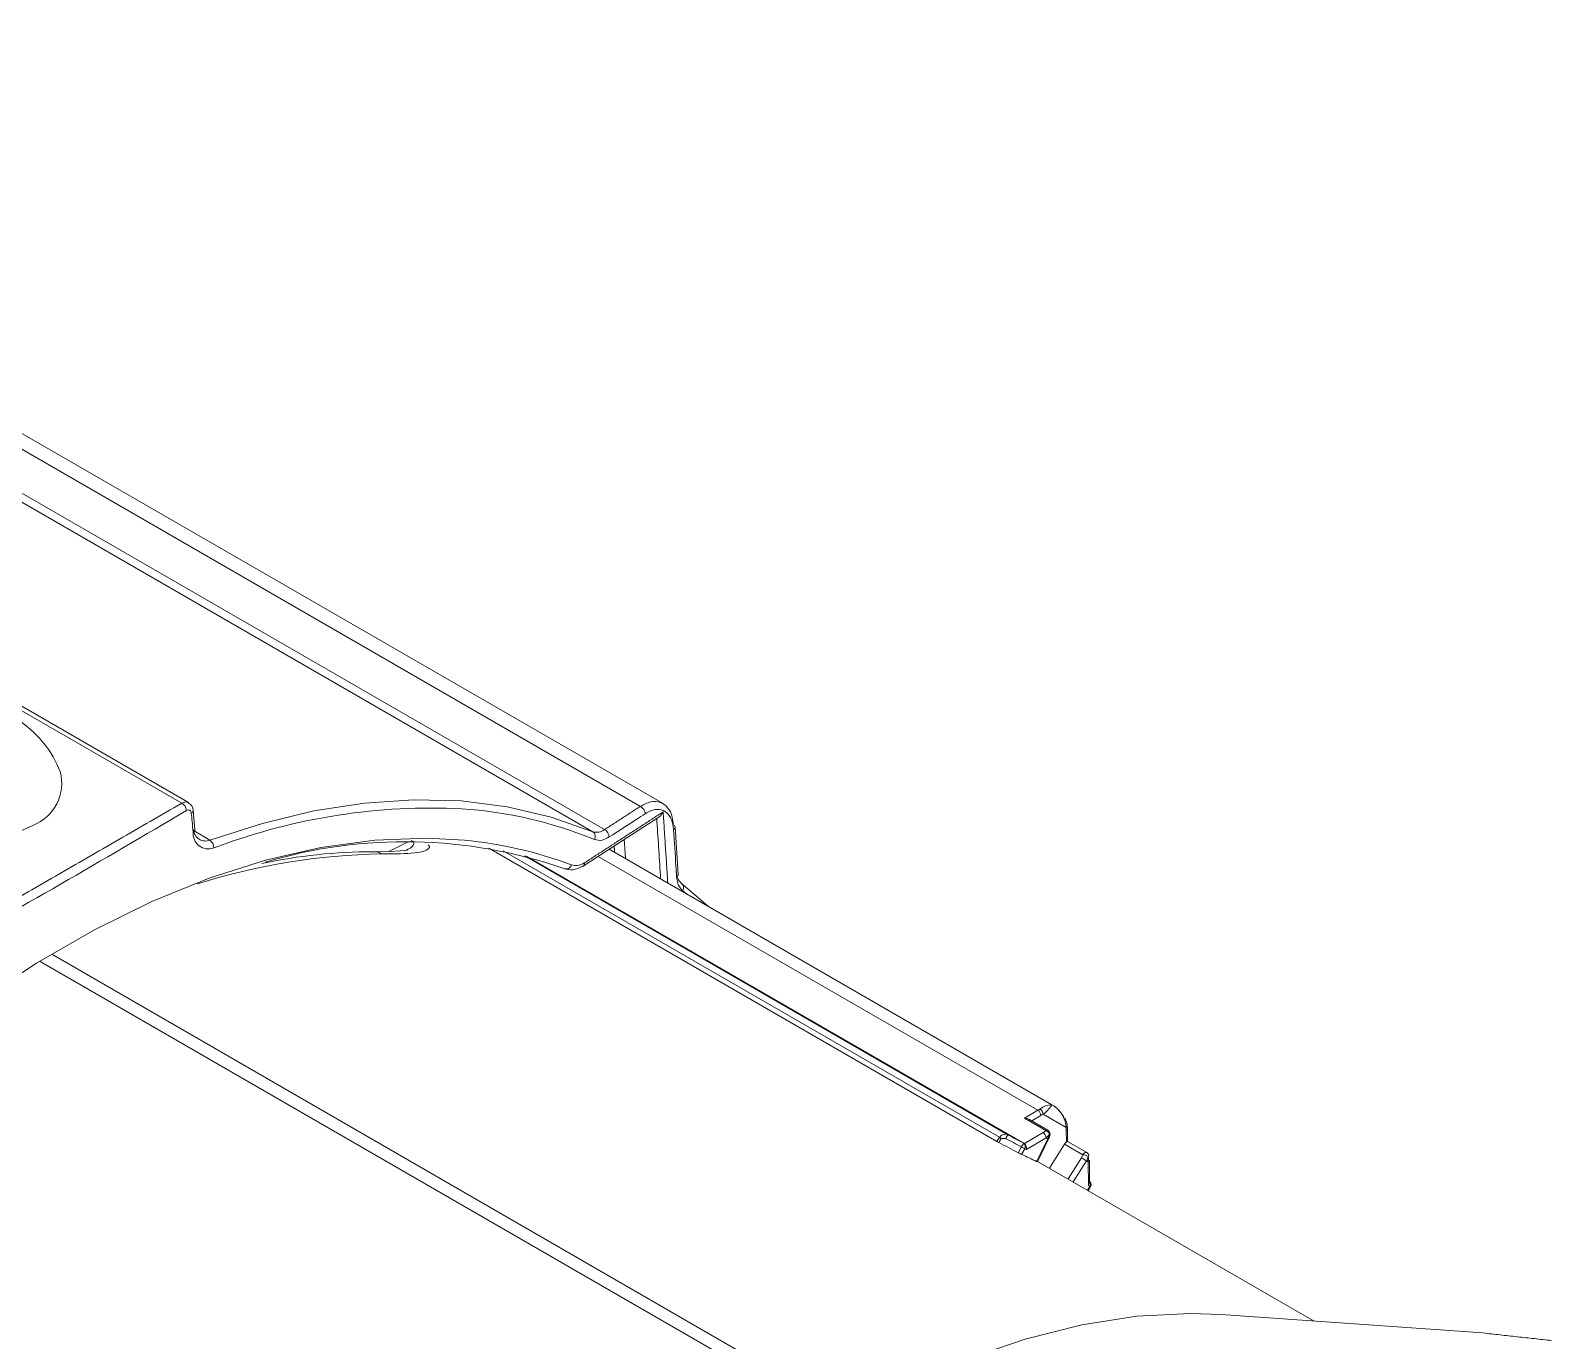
# Model space of a CAD drawing. Extents: x 8 to 113, y 2 to 87.
# Drawn here: x 23.919 to 27.475, y 66.602 to 69.664 of the extents above; entities that cross this region are included whole.
import ezdxf

# ---------------------------------------------------------------- set-up
doc = ezdxf.new("R2010")
doc.units = 0
doc.header["$MEASUREMENT"] = 0
doc.layers.add('OBJECT', color=7, linetype='CONTINUOUS')

msp = doc.modelspace()

# ---------------------------------------------------------------- linework, layer by layer
at = {"layer": 'OBJECT', "linetype": 'Continuous', "lineweight": 15}
for p, q in [((24.2728, 67.858), (21.1439, 69.6642)), ((24.288, 67.8594), (21.1826, 69.6521)), ((25.3975, 67.8568), (22.4738, 69.5446)), ((25.3446, 67.8505), (22.4774, 69.5057)), ((25.2334, 67.7911), (22.4623, 69.3909)), ((22.4909, 69.3951), (25.2608, 67.7961)), ((24.3033, 67.7964), (24.2991, 67.8409)), ((24.3013, 67.7929), (24.3385, 67.7714)), ((25.4327, 67.692), (25.4258, 67.8023)), ((24.359, 67.7574), (24.3473, 67.7533)), ((24.7567, 67.745), (24.802, 67.7676)), ((24.9906, 67.7528), (26.1781, 67.0673)), ((26.1837, 67.0769), (25.0236, 67.7466)), ((26.3063, 67.1529), (25.2718, 67.7502)), ((25.0744, 67.7346), (26.2039, 67.0825)), ((25.0801, 67.733), (26.2423, 67.0621)), ((26.2736, 67.14), (25.2459, 67.7333)), ((25.4329, 67.6925), (25.433, 67.6921)), ((25.4533, 67.6454), (25.4435, 67.6531)), ((23.9413, 67.4882), (25.807, 66.4111)), ((25.8353, 66.4274), (23.969, 67.5048)), ((26.2425, 67.1216), (26.2736, 67.14)), ((26.2922, 67.0929), (26.2425, 67.1216)), ((26.2972, 67.0934), (26.2524, 67.1192)), ((26.2807, 67.128), (26.2593, 67.1152)), ((26.2858, 67.1307), (26.3397, 67.0997)), ((26.3432, 67.067), (26.3429, 67.0979)), ((26.1781, 67.0673), (26.1837, 67.0769)), ((26.1879, 67.0745), (26.1824, 67.065)), ((26.1984, 67.0741), (26.1879, 67.0745)), ((26.2424, 67.0621), (26.2407, 67.0628)), ((26.2423, 67.0621), (26.2859, 67.0879)), ((26.2931, 67.0759), (26.2468, 67.0484)), ((26.2708, 67.0202), (26.2971, 67.0735)), ((26.2725, 67.0195), (26.2989, 67.073)), ((26.2971, 67.0735), (26.2931, 67.0759)), ((26.3404, 67.0654), (26.34, 67.0939)), ((26.388, 67.0411), (26.3432, 67.067)), ((26.2277, 67.0408), (26.2352, 67.0545)), ((26.2432, 67.0501), (26.2358, 67.0368)), ((26.2468, 67.0484), (26.2432, 67.0501)), ((26.3007, 67.0047), (26.3358, 67.0607)), ((26.3785, 67.0361), (26.3358, 67.0607)), ((26.3444, 66.9795), (26.3756, 67.0292)), ((26.9197, 66.6473), (26.2731, 67.0207)), ((26.3873, 67.0217), (26.3565, 66.9725)), ((26.3913, 67.0193), (26.3873, 67.0217)), ((26.3919, 66.965), (26.3913, 67.0193)), ((26.3948, 66.9712), (26.3942, 67.0234)), ((26.3899, 66.9532), (26.3952, 66.9626)), ((26.3915, 66.9523), (26.3968, 66.9616)), ((26.3952, 66.9626), (26.3919, 66.965)), ((27.314, 66.62), (26.7023, 66.6625))]:
    msp.add_line(p, q, dxfattribs=at)
at = {"layer": 'OBJECT', "linetype": 'Continuous', "lineweight": 15, "flags": 128}
for points in [[(23.5273, 67.9316), (23.5247, 67.9237), (23.5228, 67.8896), (23.5357, 67.8562), (23.5626, 67.8258), (23.6017, 67.8002), (23.6507, 67.781), (23.7063, 67.7694), (23.7652, 67.7662), (23.8236, 67.7716), (23.8779, 67.7851), (23.9247, 67.806)], [(24.3385, 67.7714), (24.4611, 67.8107), (24.5816, 67.8397), (24.6995, 67.8581), (24.8144, 67.8659), (24.9257, 67.8631), (25.0329, 67.8496), (25.1357, 67.8256), (25.2334, 67.7911)], [(25.2111, 67.7109), (25.2492, 67.7355), (25.3875, 67.8254)], [(22.8181, 66.3482), (22.925, 66.5051), (23.0377, 66.6561), (23.1555, 66.8004), (23.2777, 66.9371), (23.4039, 67.0656), (23.5332, 67.1851), (23.665, 67.2951), (23.7986, 67.3949), (23.9332, 67.484), (24.0683, 67.5619), (24.2029, 67.6283), (24.3365, 67.6827), (24.4683, 67.7249), (24.5976, 67.7547), (24.7237, 67.7718), (24.846, 67.7763), (24.9332, 67.7715)], [(24.8, 67.7484), (24.8003, 67.7485), (24.7964, 67.7477), (24.7832, 67.7462), (24.7587, 67.745), (24.7211, 67.7444), (24.7201, 67.7444)], [(25.4403, 67.6707), (25.504, 67.6165), (25.5052, 67.6154)], [(26.3421, 67.1045), (26.3419, 67.1087), (26.337, 67.1222)], [(26.3429, 67.0979), (26.3428, 67.0996), (26.3425, 67.1045)], [(26.1879, 67.0745), (26.1873, 67.0748), (26.1868, 67.0751), (26.1862, 67.0754), (26.1857, 67.0757), (26.1852, 67.076), (26.1846, 67.0763), (26.1842, 67.0766), (26.1837, 67.0769)], [(26.2989, 67.073), (26.3, 67.0755), (26.3021, 67.0832)], [(26.3785, 67.0361), (26.3802, 67.0383), (26.3821, 67.04), (26.3841, 67.0412), (26.386, 67.0416), (26.3877, 67.0413), (26.388, 67.0411)], [(25.8353, 66.4274), (25.9726, 66.4994), (26.1091, 66.5589), (26.2439, 66.6054), (26.3763, 66.6387), (26.5054, 66.6586), (26.6305, 66.665), (26.7023, 66.6625)]]:
    msp.add_lwpolyline(points, dxfattribs=at)
at = {"layer": 'OBJECT', "linetype": 'Continuous', "lineweight": 15}
for centre, radius, start, end in [((23.7578, 67.8439), 0.2466, 20.836, 159.164), ((23.8864, 67.9044), 0.1055, 291.2815, 14.9773), ((24.2606, 67.8384), 0.0231, 5.796, 57.9513), ((24.2794, 67.8414), 0.0195, 358.4165, 64.5657), ((24.8556, 66.4189), 1.4277, 87.1432, 110.3564), ((24.861, 66.8523), 0.9947, 67.7454, 86.2068), ((25.3338, 67.8312), 0.0221, 5.4435, 60.6987), ((8.7976, 93.9843), 30.3858, 299.35454, 300.64008), ((24.2877, 67.8349), 0.00722, 357.4137, 125.0408), ((24.2918, 67.8411), 0.00726, 294.6521, 358.0352), ((25.3697, 67.8506), 0.0309, 305.2061, 335.128), ((24.335, 67.7871), 0.036, 175.3549, 290.0681), ((24.2961, 67.7966), 0.00725, 294.6436, 358.2706), ((24.3283, 67.7974), 0.028, 182.1297, 291.5034), ((25.2421, 67.8215), 0.0316, 254.0053, 306.4035), ((25.2251, 67.7796), 0.0143, 332.1247, 54.1324), ((25.2499, 67.7768), 0.0222, 5.4965, 60.5729), ((25.419, 67.8011), 0.00703, 10.3784, 68.6716), ((25.419, 67.8024), 0.00689, 297.3432, 359.2406), ((24.7642, 66.2316), 1.5078, 90.9686, 107.5601), ((24.3273, 67.7548), 0.02, 355.7062, 55.9957), ((24.7206, 66.503), 1.2415, 90.0179, 102.1359), ((24.7938, 66.6341), 1.1338, 70.8646, 106.6938), ((24.7202, 67.7089), 0.0356, 58.521, 89.9473), ((24.843, 66.8119), 0.9637, 69.3202, 84.6299), ((25.1706, 67.7174), 0.0133, 246.774, 343.3881), ((25.1821, 67.7493), 0.0471, 249.2602, 303.466), ((25.2079, 67.7159), 0.00599, 272.0084, 302.4298), ((25.2061, 67.7173), 0.00815, 307.9765, 8.76), ((25.4262, 67.692), 0.00685, 297.4051, 0.4739), ((25.4328, 67.6603), 0.0128, 326.0251, 54.5885), ((26.3151, 67.07), 0.0814, 116.1293, 120.647), ((26.2655, 67.1271), 0.0152, 3.2023, 58.0911), ((26.3075, 67.1075), 0.0455, 91.5684, 128.453), ((26.2715, 67.1311), 0.0142, 358.3099, 57.3663), ((26.2702, 67.0894), 0.0731, 27.9735, 60.4015), ((26.2753, 67.0964), 0.0645, 2.9301, 61.3178), ((26.2431, 67.1022), 0.0194, 61.3778, 91.9956), ((26.3178, 67.0655), 0.0726, 116.1894, 120.7132), ((26.3371, 67.1044), 0.00547, 299.2474, 0.9074), ((26.2648, 67.0931), 0.0752, 0.6101, 5.0277), ((26.3379, 67.0983), 0.00495, 294.9532, 354.9124), ((26.1968, 67.0689), 0.0153, 62.469, 148.7545), ((26.2273, 67.0614), 0.0315, 137.8789, 156.1232), ((26.2636, 67.0418), 0.0311, 137.4787, 155.9877), ((26.235, 67.0551), 0.00956, 328.1842, 53.7227), ((26.2348, 67.0521), 0.0125, 343.2113, 53.0347), ((26.2716, 67.1128), 0.0286, 299.9674, 316.0323), ((26.2778, 67.075), 0.0152, 3.2023, 58.0911), ((26.2951, 67.0889), 0.00495, 65.1786, 126.2085), ((26.2881, 67.0804), 0.0131, 17.3752, 71.9721), ((26.27, 67.1043), 0.0366, 309.1079, 326.9734), ((26.2646, 67.0903), 0.0365, 332.7296, 350.6235), ((26.2987, 67.0759), 0.00289, 235.7795, 273.6761), ((26.2922, 67.0847), 0.01, 351.5594, 60.0027), ((26.3004, 67.0824), 0.00189, 25.0274, 81.6188), ((26.3476, 67.0537), 0.0138, 121.8695, 149.1277), ((26.3899, 66.9815), 0.0974, 118.6639, 120.6061), ((26.2947, 67.1645), 0.1406, 241.5487, 245.2528), ((23.252, 61.6289), 6.1916, 61.11173, 61.19578), ((26.3558, 67.0417), 0.0234, 327.7918, 346.1704), ((26.3282, 66.9429), 0.0984, 53.1149, 61.2305), ((26.3771, 67.0086), 0.0276, 58.5252, 87.1144), ((26.3571, 67.04), 0.0353, 328.7799, 347.0796), ((26.383, 67.0325), 0.01, 12.7015, 60.0027), ((26.3405, 67.0264), 0.0513, 352.0475, 6.2975), ((26.3899, 67.0345), 0.00288, 303.0875, 3.7451), ((26.3894, 67.0237), 0.00472, 293.2969, 356.5177), ((26.3861, 66.9712), 0.00857, 313.2803, 359.89), ((26.3881, 66.9666), 0.01, 330.5162, 48.2266), ((26.3878, 66.968), 0.00916, 324.1915, 40.8019), ((26.389, 66.9513), 0.0129, 53.2838, 61.4268)]:
    msp.add_arc(centre, radius, start, end, dxfattribs=at)
for centre, major_axis, ratio, start_param, end_param in [((25.2332, 64.6765), (4.3993, -2.5371), 0.50212, 1.633789, 1.643912), ((25.2183, 64.6852), (4.4252, -2.552), 0.50212, 1.630099, 1.638277), ((25.2191, 64.6847), (4.4302, -2.5549), 0.503508, 1.630098, 1.638276), ((25.0717, 64.7698), (1.2276, 2.2355), 0.577219, 0.021879, 0.048124)]:
    msp.add_ellipse(centre, major_axis=major_axis, ratio=ratio, start_param=start_param, end_param=end_param, dxfattribs=at)
for points in [[(23.6827, 67.5173), (24.2728, 67.858)], [(25.2608, 67.7961), (25.3446, 67.8505)], [(25.2141, 67.7185), (25.3978, 67.8376)], [(25.3978, 67.8376), (25.4087, 67.6711)], [(25.3069, 67.773), (25.3098, 67.7282)], [(25.2844, 67.7429), (25.2834, 67.7577)], [(26.2424, 67.0621), (26.2423, 67.0621)], [(27.4745, 66.6018), (27.3139, 66.6195)]]:
    msp.add_open_spline(points, degree=1, dxfattribs=at)
for points, knots in [([(24.2728, 67.858), (24.2752, 67.8591), (24.2799, 67.8612), (24.2852, 67.8612), (24.2873, 67.8595), (24.2878, 67.859)], [0, 0, 0, 0, 0.428343, 0.856683, 1, 1, 1, 1]), ([(25.3446, 67.8505), (25.3528, 67.8548), (25.3693, 67.8633), (25.3919, 67.8616), (25.4094, 67.8491), (25.4191, 67.8294), (25.4209, 67.8136), (25.4216, 67.8076)], [0, 0, 0, 0, 0.216872, 0.433758, 0.650331, 0.866771, 1, 1, 1, 1]), ([(25.4222, 67.7963), (25.421, 67.8046), (25.4184, 67.8213), (25.4062, 67.8375), (25.3892, 67.8446), (25.3714, 67.8422), (25.3601, 67.8358), (25.3558, 67.8333)], [0, 0, 0, 0, 0.216801, 0.433618, 0.650078, 0.866406, 1, 1, 1, 1]), ([(24.2991, 67.79), (24.2983, 67.7984), (24.2969, 67.8132), (24.2955, 67.8281), (24.2949, 67.8345)], [0, 0, 0, 0, 0.564416, 1, 1, 1, 1]), ([(25.3558, 67.8333), (25.3492, 67.829), (25.3213, 67.8108), (25.2933, 67.7927), (25.272, 67.7789)], [0, 0, 0, 0, 0.237767, 1, 1, 1, 1]), ([(25.3921, 67.6807), (25.3919, 67.6837), (25.3889, 67.7312), (25.3857, 67.7787), (25.3827, 67.8232)], [0, 0, 0, 0, 0.06398, 1, 1, 1, 1]), ([(25.272, 67.7789), (25.2662, 67.7758), (25.2539, 67.7692), (25.2433, 67.7716), (25.2377, 67.7729)], [0, 0, 0, 0, 0.474047, 1, 1, 1, 1]), ([(25.4293, 67.686), (25.4288, 67.6943), (25.4264, 67.731), (25.4241, 67.7678), (25.4222, 67.7963)], [0, 0, 0, 0, 0.226062, 1, 1, 1, 1]), ([(24.8486, 67.7609), (24.8486, 67.7609), (24.8525, 67.7571), (24.8508, 67.7507), (24.8325, 67.7417), (24.7892, 67.7397), (24.7506, 67.7393), (24.7387, 67.7392)], [0, 0, 0, 0, 0.000613, 0.126634, 0.348601, 0.800472, 1, 1, 1, 1]), ([(24.7943, 67.7466), (24.7992, 67.7489), (24.8085, 67.7531), (24.815, 67.7599), (24.8149, 67.7653), (24.8123, 67.7686), (24.8099, 67.77), (24.8086, 67.7709)], [0, 0, 0, 0, 0.375018, 0.698393, 0.860047, 0.919165, 1, 1, 1, 1]), ([(25.1833, 67.7136), (25.188, 67.7125), (25.1974, 67.7102), (25.2085, 67.7157), (25.2141, 67.7185)], [0, 0, 0, 0, 0.487697, 1, 1, 1, 1]), ([(25.4287, 67.6973), (25.4295, 67.6917), (25.4312, 67.6802), (25.4372, 67.6739), (25.4403, 67.6707)], [0, 0, 0, 0, 0.487928, 1, 1, 1, 1]), ([(25.4435, 67.6531), (25.4398, 67.6569), (25.4324, 67.6646), (25.4303, 67.6787), (25.4293, 67.686)], [0, 0, 0, 0, 0.488115, 1, 1, 1, 1]), ([(26.3063, 67.1529), (26.3063, 67.1529), (26.3063, 67.1529), (26.3063, 67.1529), (26.3063, 67.1528), (26.3062, 67.1526), (26.3057, 67.1513), (26.3025, 67.1463), (26.2941, 67.137), (26.2874, 67.1319), (26.2858, 67.1307)], [0, 0, 0, 0, 0.005127, 0.023659, 0.048121, 0.098133, 0.171198, 0.572565, 0.899181, 1, 1, 1, 1]), ([(26.1824, 67.065), (26.1814, 67.0655), (26.1799, 67.0663), (26.1786, 67.067), (26.1781, 67.0673)], [0, 0, 0, 0, 0.642154, 1, 1, 1, 1]), ([(26.2724, 67.0195), (26.2724, 67.0195), (26.2726, 67.0194), (26.272, 67.0197), (26.2711, 67.0201), (26.2708, 67.0202)], [0, 0, 0, 0, 0.093083, 0.639059, 1, 1, 1, 1])]:
    msp.add_open_spline(points, degree=3, knots=knots, dxfattribs=at)

doc.saveas('drawing.dxf')
